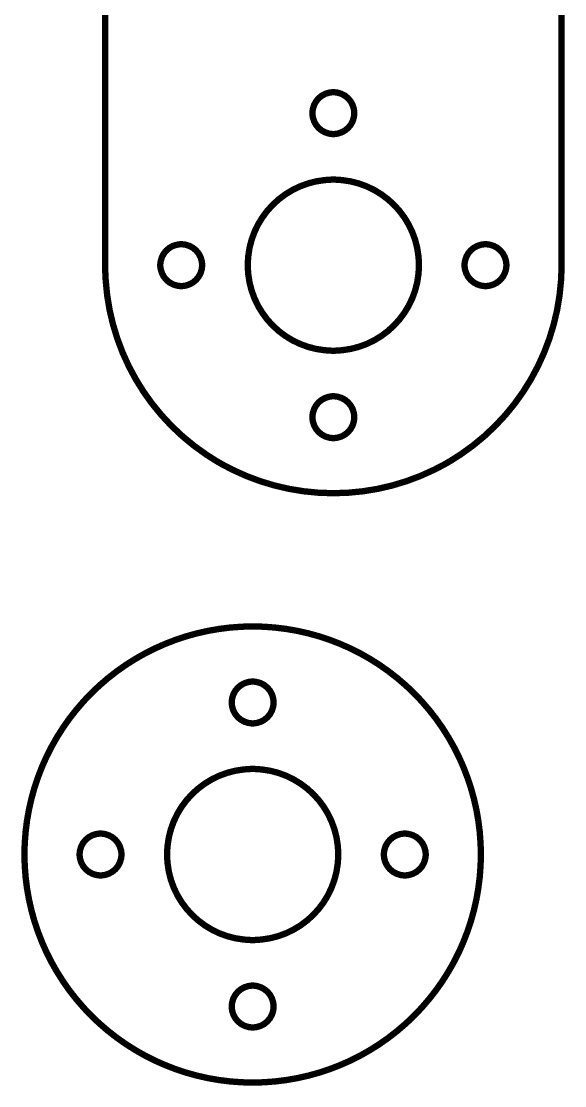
# Model space of a CAD drawing. Extents: x 0 to 218, y 0 to 111.
# Drawn here: x 189.4 to 218, y 2.6 to 58.6 of the extents above; entities that cross this region are included whole.
import ezdxf

# ---------------------------------------------------------------- set-up
doc = ezdxf.new("R2010")
doc.units = 0
doc.layers.get('0').update_dxf_attribs({"linetype": 'CONTINUOUS'})

msp = doc.modelspace()

# ---------------------------------------------------------------- linework, layer by layer
at = {"color": 0, "const_width": 0.33333}
msp.add_lwpolyline([(217.84, 105.75), (217.84, 45.7499), (217.84, 45.7499), (217.84, 45.55), (217.814, 44.9503), (217.735, 44.1604), (217.606, 43.3826), (217.425, 42.6189), (217.197, 41.8717), (216.921, 41.1429), (216.6, 40.435), (216.233, 39.75), (215.824, 39.09), (215.371, 38.4574), (214.878, 37.8543), (214.344, 37.2829), (213.774, 36.7453), (213.165, 36.2438), (212.519, 35.7806), (212.014, 35.4576), (211.84, 35.3576), (211.668, 35.2576), (211.135, 34.9808), (210.411, 34.6543), (209.672, 34.3779), (208.922, 34.1518), (208.16, 33.976), (207.392, 33.8504), (206.617, 33.775), (205.84, 33.7499), (205.064, 33.775), (204.29, 33.8504), (203.521, 33.976), (202.76, 34.1518), (202.008, 34.3779), (201.269, 34.6543), (200.547, 34.9808), (200.014, 35.2576), (199.84, 35.3576), (199.668, 35.4576), (199.161, 35.7806), (198.517, 36.2438), (197.908, 36.7453), (197.337, 37.2829), (196.804, 37.8543), (196.311, 38.4574), (195.858, 39.09), (195.449, 39.75), (195.082, 40.435), (194.76, 41.1429), (194.485, 41.8717), (194.256, 42.6189), (194.076, 43.3826), (193.946, 44.1604), (193.868, 44.9503), (193.84, 45.55), (193.84, 45.7499), (193.84, 105.75)], dxfattribs=at)
at = {"color": 0}
msp.add_lwpolyline([(217.84, 105.75), (217.84, 45.7499), (217.84, 45.7499), (217.84, 45.55), (217.814, 44.9503), (217.735, 44.1604), (217.606, 43.3826), (217.425, 42.6189), (217.197, 41.8717), (216.921, 41.1429), (216.6, 40.435), (216.233, 39.75), (215.824, 39.09), (215.371, 38.4574), (214.878, 37.8543), (214.344, 37.2829), (213.774, 36.7453), (213.165, 36.2438), (212.519, 35.7806), (212.014, 35.4576), (211.84, 35.3576), (211.668, 35.2576), (211.135, 34.9808), (210.411, 34.6543), (209.672, 34.3779), (208.922, 34.1518), (208.16, 33.976), (207.392, 33.8504), (206.617, 33.775), (205.84, 33.7499), (205.064, 33.775), (204.29, 33.8504), (203.521, 33.976), (202.76, 34.1518), (202.008, 34.3779), (201.269, 34.6543), (200.547, 34.9808), (200.014, 35.2576), (199.84, 35.3576), (199.668, 35.4576), (199.161, 35.7806), (198.517, 36.2438), (197.908, 36.7453), (197.337, 37.2829), (196.804, 37.8543), (196.311, 38.4574), (195.858, 39.09), (195.449, 39.75), (195.082, 40.435), (194.76, 41.1429), (194.485, 41.8717), (194.256, 42.6189), (194.076, 43.3826), (193.946, 44.1604), (193.868, 44.9503), (193.84, 45.55), (193.84, 45.7499), (193.84, 105.75)], dxfattribs=at)
at = {"color": 0, "const_width": 0.33333}
for points in [[(205.84, 54.85), (205.896, 54.85), (206.063, 54.8276), (206.269, 54.7635), (206.456, 54.6621), (206.618, 54.5278), (206.753, 54.365), (206.854, 54.1781), (206.918, 53.9717), (206.94, 53.8053), (206.94, 53.7499), (206.94, 53.6944), (206.918, 53.5283), (206.854, 53.3218), (206.753, 53.1349), (206.618, 52.9721), (206.456, 52.8378), (206.269, 52.7364), (206.063, 52.6722), (205.896, 52.6499), (205.84, 52.6499), (205.785, 52.6499), (205.619, 52.6722), (205.413, 52.7364), (205.226, 52.8378), (205.063, 52.9721), (204.929, 53.1349), (204.828, 53.3218), (204.763, 53.5283), (204.74, 53.6944), (204.74, 53.7499), (204.74, 53.8053), (204.763, 53.9717), (204.828, 54.1781), (204.929, 54.365), (205.063, 54.5278), (205.226, 54.6621), (205.413, 54.7635), (205.619, 54.8276), (205.785, 54.85), (205.84, 54.85)], [(205.84, 50.2499), (205.956, 50.2499), (206.301, 50.2267), (206.747, 50.1585), (207.179, 50.0476), (207.593, 49.8963), (207.986, 49.7068), (208.357, 49.4814), (208.703, 49.2224), (209.022, 48.9319), (209.314, 48.6124), (209.572, 48.2658), (209.797, 47.8949), (209.987, 47.5015), (210.139, 47.0881), (210.25, 46.6568), (210.318, 46.21), (210.34, 45.865), (210.34, 45.7499), (210.34, 45.6349), (210.318, 45.2899), (210.25, 44.8431), (210.139, 44.4117), (209.987, 43.9983), (209.797, 43.6049), (209.572, 43.2339), (209.314, 42.8875), (209.022, 42.5679), (208.703, 42.2775), (208.357, 42.0185), (207.986, 41.7931), (207.593, 41.6036), (207.179, 41.4522), (206.747, 41.3414), (206.301, 41.2732), (205.956, 41.2499), (205.84, 41.2499), (205.726, 41.2499), (205.381, 41.2732), (204.933, 41.3414), (204.503, 41.4522), (204.089, 41.6036), (203.696, 41.7931), (203.325, 42.0185), (202.978, 42.2775), (202.658, 42.5679), (202.368, 42.8875), (202.11, 43.2339), (201.883, 43.6049), (201.694, 43.9983), (201.543, 44.4117), (201.432, 44.8431), (201.364, 45.2899), (201.34, 45.6349), (201.34, 45.7499), (201.34, 45.865), (201.364, 46.21), (201.432, 46.6568), (201.543, 47.0881), (201.694, 47.5015), (201.883, 47.8949), (202.11, 48.2658), (202.368, 48.6124), (202.658, 48.9319), (202.978, 49.2224), (203.325, 49.4814), (203.696, 49.7068), (204.089, 49.8963), (204.503, 50.0476), (204.933, 50.1585), (205.381, 50.2267), (205.726, 50.2499), (205.84, 50.2499)], [(197.84, 46.8499), (197.896, 46.8499), (198.063, 46.8276), (198.269, 46.7635), (198.456, 46.6621), (198.618, 46.5278), (198.753, 46.365), (198.854, 46.1781), (198.918, 45.9717), (198.94, 45.8053), (198.94, 45.7499), (198.94, 45.6944), (198.918, 45.5282), (198.854, 45.3217), (198.753, 45.1349), (198.618, 44.9721), (198.456, 44.8378), (198.269, 44.7364), (198.063, 44.6722), (197.896, 44.6499), (197.84, 44.6499), (197.785, 44.6499), (197.619, 44.6722), (197.413, 44.7364), (197.226, 44.8378), (197.063, 44.9721), (196.929, 45.1349), (196.828, 45.3217), (196.763, 45.5282), (196.74, 45.6944), (196.74, 45.7499), (196.74, 45.8053), (196.763, 45.9717), (196.828, 46.1781), (196.929, 46.365), (197.063, 46.5278), (197.226, 46.6621), (197.413, 46.7635), (197.619, 46.8276), (197.785, 46.8499), (197.84, 46.8499)], [(213.84, 46.8499), (213.896, 46.8499), (214.063, 46.8276), (214.269, 46.7635), (214.456, 46.6621), (214.618, 46.5278), (214.753, 46.365), (214.854, 46.1781), (214.918, 45.9717), (214.94, 45.8053), (214.94, 45.7499), (214.94, 45.6944), (214.918, 45.5282), (214.854, 45.3217), (214.753, 45.1349), (214.618, 44.9721), (214.456, 44.8378), (214.269, 44.7364), (214.063, 44.6722), (213.896, 44.6499), (213.84, 44.6499), (213.785, 44.6499), (213.619, 44.6722), (213.413, 44.7364), (213.226, 44.8378), (213.063, 44.9721), (212.929, 45.1349), (212.828, 45.3217), (212.763, 45.5282), (212.74, 45.6944), (212.74, 45.7499), (212.74, 45.8053), (212.763, 45.9717), (212.828, 46.1781), (212.929, 46.365), (213.063, 46.5278), (213.226, 46.6621), (213.413, 46.7635), (213.619, 46.8276), (213.785, 46.8499), (213.84, 46.8499)], [(205.84, 38.8499), (205.896, 38.8499), (206.063, 38.8276), (206.269, 38.7635), (206.456, 38.6621), (206.618, 38.5278), (206.753, 38.365), (206.854, 38.1781), (206.918, 37.9717), (206.94, 37.8053), (206.94, 37.7499), (206.94, 37.6944), (206.918, 37.5282), (206.854, 37.3217), (206.753, 37.1349), (206.618, 36.9721), (206.456, 36.8378), (206.269, 36.7364), (206.063, 36.6722), (205.896, 36.6499), (205.84, 36.6499), (205.785, 36.6499), (205.619, 36.6722), (205.413, 36.7364), (205.226, 36.8378), (205.063, 36.9721), (204.929, 37.1349), (204.828, 37.3217), (204.763, 37.5282), (204.74, 37.6944), (204.74, 37.7499), (204.74, 37.8053), (204.763, 37.9717), (204.828, 38.1781), (204.929, 38.365), (205.063, 38.5278), (205.226, 38.6621), (205.413, 38.7635), (205.619, 38.8276), (205.785, 38.8499), (205.84, 38.8499)], [(189.597, 14.7379), (189.597, 14.8867), (189.612, 15.3329), (189.656, 15.924), (189.729, 16.51), (189.831, 17.09), (189.96, 17.6629), (190.115, 18.2279), (190.3, 18.784), (190.511, 19.3301), (190.747, 19.8653), (191.011, 20.3886), (191.3, 20.899), (191.614, 21.3956), (191.951, 21.8772), (192.315, 22.3431), (192.701, 22.7921), (193.007, 23.1181), (193.112, 23.2232), (193.217, 23.3283), (193.543, 23.6336), (193.992, 24.0203), (194.458, 24.3832), (194.94, 24.7218), (195.436, 25.0356), (195.947, 25.3243), (196.469, 25.5874), (197.006, 25.8244), (197.551, 26.0353), (198.107, 26.2193), (198.672, 26.376), (199.246, 26.5053), (199.825, 26.6064), (200.411, 26.6792), (201.003, 26.7232), (201.449, 26.7379), (201.597, 26.7379), (201.746, 26.7379), (202.192, 26.7232), (202.783, 26.6792), (203.369, 26.6064), (203.95, 26.5053), (204.522, 26.376), (205.087, 26.2193), (205.643, 26.0353), (206.189, 25.8244), (206.725, 25.5874), (207.249, 25.3243), (207.758, 25.0356), (208.256, 24.7218), (208.736, 24.3832), (209.203, 24.0203), (209.651, 23.6336), (209.978, 23.3283), (210.082, 23.2232), (210.188, 23.1181), (210.493, 22.7921), (210.879, 22.3431), (211.243, 21.8772), (211.581, 21.3956), (211.894, 20.899), (212.183, 20.3886), (212.447, 19.8653), (212.683, 19.3301), (212.894, 18.784), (213.079, 18.2279), (213.235, 17.6629), (213.365, 17.09), (213.465, 16.51), (213.539, 15.924), (213.582, 15.3329), (213.597, 14.8867), (213.597, 14.7379), (213.597, 14.5892), (213.582, 14.1429), (213.539, 13.5519), (213.465, 12.9659), (213.365, 12.3859), (213.235, 11.8129), (213.079, 11.2479), (212.894, 10.6918), (212.683, 10.1457), (212.447, 9.61051), (212.183, 9.08724), (211.894, 8.57682), (211.581, 8.08029), (211.243, 7.59864), (210.879, 7.13282), (210.493, 6.68381), (210.188, 6.35781), (210.082, 6.25261), (209.978, 6.14746), (209.651, 5.84229), (209.203, 5.45551), (208.736, 5.09261), (208.256, 4.75407), (207.758, 4.44026), (207.249, 4.15158), (206.725, 3.88851), (206.189, 3.65136), (205.643, 3.4406), (205.087, 3.25663), (204.522, 3.09983), (203.95, 2.97065), (203.369, 2.86942), (202.783, 2.79665), (202.192, 2.75265), (201.746, 2.7379), (201.597, 2.7379), (201.449, 2.7379), (201.003, 2.75265), (200.411, 2.79665), (199.825, 2.86942), (199.246, 2.97065), (198.672, 3.09983), (198.107, 3.25663), (197.551, 3.4406), (197.006, 3.65136), (196.469, 3.88851), (195.947, 4.15158), (195.436, 4.44026), (194.94, 4.75407), (194.458, 5.09261), (193.992, 5.45551), (193.543, 5.84229), (193.217, 6.14746), (193.112, 6.25261), (193.007, 6.35781), (192.701, 6.68381), (192.315, 7.13282), (191.951, 7.59864), (191.614, 8.08029), (191.3, 8.57682), (191.011, 9.08724), (190.747, 9.61051), (190.511, 10.1457), (190.3, 10.6918), (190.115, 11.2479), (189.96, 11.8129), (189.831, 12.3859), (189.729, 12.9659), (189.656, 13.5519), (189.612, 14.1429), (189.597, 14.5892), (189.597, 14.7379)], [(200.497, 22.7379), (200.497, 22.7933), (200.519, 22.9596), (200.583, 23.1661), (200.685, 23.3529), (200.819, 23.5158), (200.982, 23.6501), (201.169, 23.7515), (201.375, 23.8157), (201.542, 23.8379), (201.597, 23.8379), (201.653, 23.8379), (201.819, 23.8157), (202.025, 23.7515), (202.212, 23.6501), (202.375, 23.5158), (202.51, 23.3529), (202.611, 23.1661), (202.675, 22.9596), (202.697, 22.7933), (202.697, 22.7379), (202.697, 22.6825), (202.675, 22.5163), (202.611, 22.3097), (202.51, 22.1229), (202.375, 21.9601), (202.212, 21.8258), (202.025, 21.7244), (201.819, 21.6603), (201.653, 21.6379), (201.597, 21.6379), (201.542, 21.6379), (201.375, 21.6603), (201.169, 21.7244), (200.982, 21.8258), (200.819, 21.9601), (200.685, 22.1229), (200.583, 22.3097), (200.519, 22.5163), (200.497, 22.6825), (200.497, 22.7379)], [(197.097, 14.7379), (197.097, 14.8529), (197.121, 15.1981), (197.189, 15.6449), (197.3, 16.0761), (197.451, 16.4896), (197.64, 16.8829), (197.865, 17.2539), (198.125, 17.6004), (198.415, 17.9199), (198.735, 18.2103), (199.082, 18.4694), (199.453, 18.6949), (199.846, 18.8843), (200.26, 19.0357), (200.69, 19.1465), (201.138, 19.2147), (201.482, 19.2379), (201.597, 19.2379), (201.712, 19.2379), (202.057, 19.2147), (202.504, 19.1465), (202.936, 19.0357), (203.349, 18.8843), (203.742, 18.6949), (204.114, 18.4694), (204.46, 18.2103), (204.779, 17.9199), (205.069, 17.6004), (205.329, 17.2539), (205.554, 16.8829), (205.743, 16.4896), (205.894, 16.0761), (206.006, 15.6449), (206.074, 15.1981), (206.097, 14.8529), (206.097, 14.7379), (206.097, 14.6229), (206.074, 14.2778), (206.006, 13.831), (205.894, 13.3997), (205.743, 12.9863), (205.554, 12.5929), (205.329, 12.2219), (205.069, 11.8755), (204.779, 11.5559), (204.46, 11.2655), (204.114, 11.0065), (203.742, 10.781), (203.349, 10.5916), (202.936, 10.4402), (202.504, 10.3294), (202.057, 10.2612), (201.712, 10.2379), (201.597, 10.2379), (201.482, 10.2379), (201.138, 10.2612), (200.69, 10.3294), (200.26, 10.4402), (199.846, 10.5916), (199.453, 10.781), (199.082, 11.0065), (198.735, 11.2655), (198.415, 11.5559), (198.125, 11.8755), (197.865, 12.2219), (197.64, 12.5929), (197.451, 12.9863), (197.3, 13.3997), (197.189, 13.831), (197.121, 14.2778), (197.097, 14.6229), (197.097, 14.7379)], [(192.497, 14.7379), (192.497, 14.7933), (192.519, 14.9596), (192.583, 15.1661), (192.685, 15.3529), (192.819, 15.5157), (192.982, 15.65), (193.169, 15.7515), (193.375, 15.8156), (193.542, 15.8379), (193.597, 15.8379), (193.653, 15.8379), (193.819, 15.8156), (194.025, 15.7515), (194.212, 15.65), (194.375, 15.5157), (194.51, 15.3529), (194.611, 15.1661), (194.675, 14.9596), (194.697, 14.7933), (194.697, 14.7379), (194.697, 14.6825), (194.675, 14.5163), (194.611, 14.3097), (194.51, 14.1229), (194.375, 13.9601), (194.212, 13.8258), (194.025, 13.7244), (193.819, 13.6603), (193.653, 13.6379), (193.597, 13.6379), (193.542, 13.6379), (193.375, 13.6603), (193.169, 13.7244), (192.982, 13.8258), (192.819, 13.9601), (192.685, 14.1229), (192.583, 14.3097), (192.519, 14.5163), (192.497, 14.6825), (192.497, 14.7379)], [(208.497, 14.7379), (208.497, 14.7933), (208.519, 14.9596), (208.583, 15.1661), (208.685, 15.3529), (208.819, 15.5157), (208.982, 15.65), (209.169, 15.7515), (209.375, 15.8156), (209.542, 15.8379), (209.597, 15.8379), (209.653, 15.8379), (209.819, 15.8156), (210.025, 15.7515), (210.212, 15.65), (210.375, 15.5157), (210.51, 15.3529), (210.611, 15.1661), (210.675, 14.9596), (210.697, 14.7933), (210.697, 14.7379), (210.697, 14.6825), (210.675, 14.5163), (210.611, 14.3097), (210.51, 14.1229), (210.375, 13.9601), (210.212, 13.8258), (210.025, 13.7244), (209.819, 13.6603), (209.653, 13.6379), (209.597, 13.6379), (209.542, 13.6379), (209.375, 13.6603), (209.169, 13.7244), (208.982, 13.8258), (208.819, 13.9601), (208.685, 14.1229), (208.583, 14.3097), (208.519, 14.5163), (208.497, 14.6825), (208.497, 14.7379)], [(200.497, 6.7379), (200.497, 6.79335), (200.519, 6.95964), (200.583, 7.16613), (200.685, 7.35297), (200.819, 7.51574), (200.982, 7.65007), (201.169, 7.75146), (201.375, 7.8156), (201.542, 7.83789), (201.597, 7.83789), (201.653, 7.83789), (201.819, 7.8156), (202.025, 7.75146), (202.212, 7.65007), (202.375, 7.51574), (202.51, 7.35297), (202.611, 7.16613), (202.675, 6.95964), (202.697, 6.79335), (202.697, 6.7379), (202.697, 6.68251), (202.675, 6.51622), (202.611, 6.30974), (202.51, 6.12289), (202.375, 5.96013), (202.212, 5.82579), (202.025, 5.72439), (201.819, 5.66026), (201.653, 5.63792), (201.597, 5.63792), (201.542, 5.63792), (201.375, 5.66026), (201.169, 5.72439), (200.982, 5.82579), (200.819, 5.96013), (200.685, 6.12289), (200.583, 6.30974), (200.519, 6.51622), (200.497, 6.68251), (200.497, 6.7379)]]:
    msp.add_lwpolyline(points, close=True, dxfattribs=at)
at = {"color": 0}
for points in [[(205.84, 54.85), (205.896, 54.85), (206.063, 54.8276), (206.269, 54.7635), (206.456, 54.6621), (206.618, 54.5278), (206.753, 54.365), (206.854, 54.1781), (206.918, 53.9717), (206.94, 53.8053), (206.94, 53.7499), (206.94, 53.6944), (206.918, 53.5283), (206.854, 53.3218), (206.753, 53.1349), (206.618, 52.9721), (206.456, 52.8378), (206.269, 52.7364), (206.063, 52.6722), (205.896, 52.6499), (205.84, 52.6499), (205.785, 52.6499), (205.619, 52.6722), (205.413, 52.7364), (205.226, 52.8378), (205.063, 52.9721), (204.929, 53.1349), (204.828, 53.3218), (204.763, 53.5283), (204.74, 53.6944), (204.74, 53.7499), (204.74, 53.8053), (204.763, 53.9717), (204.828, 54.1781), (204.929, 54.365), (205.063, 54.5278), (205.226, 54.6621), (205.413, 54.7635), (205.619, 54.8276), (205.785, 54.85), (205.84, 54.85)], [(205.84, 50.2499), (205.956, 50.2499), (206.301, 50.2267), (206.747, 50.1585), (207.179, 50.0476), (207.593, 49.8963), (207.986, 49.7068), (208.357, 49.4814), (208.703, 49.2224), (209.022, 48.9319), (209.314, 48.6124), (209.572, 48.2658), (209.797, 47.8949), (209.987, 47.5015), (210.139, 47.0881), (210.25, 46.6568), (210.318, 46.21), (210.34, 45.865), (210.34, 45.7499), (210.34, 45.6349), (210.318, 45.2899), (210.25, 44.8431), (210.139, 44.4117), (209.987, 43.9983), (209.797, 43.6049), (209.572, 43.2339), (209.314, 42.8875), (209.022, 42.5679), (208.703, 42.2775), (208.357, 42.0185), (207.986, 41.7931), (207.593, 41.6036), (207.179, 41.4522), (206.747, 41.3414), (206.301, 41.2732), (205.956, 41.2499), (205.84, 41.2499), (205.726, 41.2499), (205.381, 41.2732), (204.933, 41.3414), (204.503, 41.4522), (204.089, 41.6036), (203.696, 41.7931), (203.325, 42.0185), (202.978, 42.2775), (202.658, 42.5679), (202.368, 42.8875), (202.11, 43.2339), (201.883, 43.6049), (201.694, 43.9983), (201.543, 44.4117), (201.432, 44.8431), (201.364, 45.2899), (201.34, 45.6349), (201.34, 45.7499), (201.34, 45.865), (201.364, 46.21), (201.432, 46.6568), (201.543, 47.0881), (201.694, 47.5015), (201.883, 47.8949), (202.11, 48.2658), (202.368, 48.6124), (202.658, 48.9319), (202.978, 49.2224), (203.325, 49.4814), (203.696, 49.7068), (204.089, 49.8963), (204.503, 50.0476), (204.933, 50.1585), (205.381, 50.2267), (205.726, 50.2499), (205.84, 50.2499)], [(197.84, 46.8499), (197.896, 46.8499), (198.063, 46.8276), (198.269, 46.7635), (198.456, 46.6621), (198.618, 46.5278), (198.753, 46.365), (198.854, 46.1781), (198.918, 45.9717), (198.94, 45.8053), (198.94, 45.7499), (198.94, 45.6944), (198.918, 45.5282), (198.854, 45.3217), (198.753, 45.1349), (198.618, 44.9721), (198.456, 44.8378), (198.269, 44.7364), (198.063, 44.6722), (197.896, 44.6499), (197.84, 44.6499), (197.785, 44.6499), (197.619, 44.6722), (197.413, 44.7364), (197.226, 44.8378), (197.063, 44.9721), (196.929, 45.1349), (196.828, 45.3217), (196.763, 45.5282), (196.74, 45.6944), (196.74, 45.7499), (196.74, 45.8053), (196.763, 45.9717), (196.828, 46.1781), (196.929, 46.365), (197.063, 46.5278), (197.226, 46.6621), (197.413, 46.7635), (197.619, 46.8276), (197.785, 46.8499), (197.84, 46.8499)], [(213.84, 46.8499), (213.896, 46.8499), (214.063, 46.8276), (214.269, 46.7635), (214.456, 46.6621), (214.618, 46.5278), (214.753, 46.365), (214.854, 46.1781), (214.918, 45.9717), (214.94, 45.8053), (214.94, 45.7499), (214.94, 45.6944), (214.918, 45.5282), (214.854, 45.3217), (214.753, 45.1349), (214.618, 44.9721), (214.456, 44.8378), (214.269, 44.7364), (214.063, 44.6722), (213.896, 44.6499), (213.84, 44.6499), (213.785, 44.6499), (213.619, 44.6722), (213.413, 44.7364), (213.226, 44.8378), (213.063, 44.9721), (212.929, 45.1349), (212.828, 45.3217), (212.763, 45.5282), (212.74, 45.6944), (212.74, 45.7499), (212.74, 45.8053), (212.763, 45.9717), (212.828, 46.1781), (212.929, 46.365), (213.063, 46.5278), (213.226, 46.6621), (213.413, 46.7635), (213.619, 46.8276), (213.785, 46.8499), (213.84, 46.8499)], [(205.84, 38.8499), (205.896, 38.8499), (206.063, 38.8276), (206.269, 38.7635), (206.456, 38.6621), (206.618, 38.5278), (206.753, 38.365), (206.854, 38.1781), (206.918, 37.9717), (206.94, 37.8053), (206.94, 37.7499), (206.94, 37.6944), (206.918, 37.5282), (206.854, 37.3217), (206.753, 37.1349), (206.618, 36.9721), (206.456, 36.8378), (206.269, 36.7364), (206.063, 36.6722), (205.896, 36.6499), (205.84, 36.6499), (205.785, 36.6499), (205.619, 36.6722), (205.413, 36.7364), (205.226, 36.8378), (205.063, 36.9721), (204.929, 37.1349), (204.828, 37.3217), (204.763, 37.5282), (204.74, 37.6944), (204.74, 37.7499), (204.74, 37.8053), (204.763, 37.9717), (204.828, 38.1781), (204.929, 38.365), (205.063, 38.5278), (205.226, 38.6621), (205.413, 38.7635), (205.619, 38.8276), (205.785, 38.8499), (205.84, 38.8499)], [(189.597, 14.7379), (189.597, 14.8867), (189.612, 15.3329), (189.656, 15.924), (189.729, 16.51), (189.831, 17.09), (189.96, 17.6629), (190.115, 18.2279), (190.3, 18.784), (190.511, 19.3301), (190.747, 19.8653), (191.011, 20.3886), (191.3, 20.899), (191.614, 21.3956), (191.951, 21.8772), (192.315, 22.3431), (192.701, 22.7921), (193.007, 23.1181), (193.112, 23.2232), (193.217, 23.3283), (193.543, 23.6336), (193.992, 24.0203), (194.458, 24.3832), (194.94, 24.7218), (195.436, 25.0356), (195.947, 25.3243), (196.469, 25.5874), (197.006, 25.8244), (197.551, 26.0353), (198.107, 26.2193), (198.672, 26.376), (199.246, 26.5053), (199.825, 26.6064), (200.411, 26.6792), (201.003, 26.7232), (201.449, 26.7379), (201.597, 26.7379), (201.746, 26.7379), (202.192, 26.7232), (202.783, 26.6792), (203.369, 26.6064), (203.95, 26.5053), (204.522, 26.376), (205.087, 26.2193), (205.643, 26.0353), (206.189, 25.8244), (206.725, 25.5874), (207.249, 25.3243), (207.758, 25.0356), (208.256, 24.7218), (208.736, 24.3832), (209.203, 24.0203), (209.651, 23.6336), (209.978, 23.3283), (210.082, 23.2232), (210.188, 23.1181), (210.493, 22.7921), (210.879, 22.3431), (211.243, 21.8772), (211.581, 21.3956), (211.894, 20.899), (212.183, 20.3886), (212.447, 19.8653), (212.683, 19.3301), (212.894, 18.784), (213.079, 18.2279), (213.235, 17.6629), (213.365, 17.09), (213.465, 16.51), (213.539, 15.924), (213.582, 15.3329), (213.597, 14.8867), (213.597, 14.7379), (213.597, 14.5892), (213.582, 14.1429), (213.539, 13.5519), (213.465, 12.9659), (213.365, 12.3859), (213.235, 11.8129), (213.079, 11.2479), (212.894, 10.6918), (212.683, 10.1457), (212.447, 9.61051), (212.183, 9.08724), (211.894, 8.57682), (211.581, 8.08029), (211.243, 7.59864), (210.879, 7.13282), (210.493, 6.68381), (210.188, 6.35781), (210.082, 6.25261), (209.978, 6.14746), (209.651, 5.84229), (209.203, 5.45551), (208.736, 5.09261), (208.256, 4.75407), (207.758, 4.44026), (207.249, 4.15158), (206.725, 3.88851), (206.189, 3.65136), (205.643, 3.4406), (205.087, 3.25663), (204.522, 3.09983), (203.95, 2.97065), (203.369, 2.86942), (202.783, 2.79665), (202.192, 2.75265), (201.746, 2.7379), (201.597, 2.7379), (201.449, 2.7379), (201.003, 2.75265), (200.411, 2.79665), (199.825, 2.86942), (199.246, 2.97065), (198.672, 3.09983), (198.107, 3.25663), (197.551, 3.4406), (197.006, 3.65136), (196.469, 3.88851), (195.947, 4.15158), (195.436, 4.44026), (194.94, 4.75407), (194.458, 5.09261), (193.992, 5.45551), (193.543, 5.84229), (193.217, 6.14746), (193.112, 6.25261), (193.007, 6.35781), (192.701, 6.68381), (192.315, 7.13282), (191.951, 7.59864), (191.614, 8.08029), (191.3, 8.57682), (191.011, 9.08724), (190.747, 9.61051), (190.511, 10.1457), (190.3, 10.6918), (190.115, 11.2479), (189.96, 11.8129), (189.831, 12.3859), (189.729, 12.9659), (189.656, 13.5519), (189.612, 14.1429), (189.597, 14.5892), (189.597, 14.7379)], [(200.497, 22.7379), (200.497, 22.7933), (200.519, 22.9596), (200.583, 23.1661), (200.685, 23.3529), (200.819, 23.5158), (200.982, 23.6501), (201.169, 23.7515), (201.375, 23.8157), (201.542, 23.8379), (201.597, 23.8379), (201.653, 23.8379), (201.819, 23.8157), (202.025, 23.7515), (202.212, 23.6501), (202.375, 23.5158), (202.51, 23.3529), (202.611, 23.1661), (202.675, 22.9596), (202.697, 22.7933), (202.697, 22.7379), (202.697, 22.6825), (202.675, 22.5163), (202.611, 22.3097), (202.51, 22.1229), (202.375, 21.9601), (202.212, 21.8258), (202.025, 21.7244), (201.819, 21.6603), (201.653, 21.6379), (201.597, 21.6379), (201.542, 21.6379), (201.375, 21.6603), (201.169, 21.7244), (200.982, 21.8258), (200.819, 21.9601), (200.685, 22.1229), (200.583, 22.3097), (200.519, 22.5163), (200.497, 22.6825), (200.497, 22.7379)], [(197.097, 14.7379), (197.097, 14.8529), (197.121, 15.1981), (197.189, 15.6449), (197.3, 16.0761), (197.451, 16.4896), (197.64, 16.8829), (197.865, 17.2539), (198.125, 17.6004), (198.415, 17.9199), (198.735, 18.2103), (199.082, 18.4694), (199.453, 18.6949), (199.846, 18.8843), (200.26, 19.0357), (200.69, 19.1465), (201.138, 19.2147), (201.482, 19.2379), (201.597, 19.2379), (201.712, 19.2379), (202.057, 19.2147), (202.504, 19.1465), (202.936, 19.0357), (203.349, 18.8843), (203.742, 18.6949), (204.114, 18.4694), (204.46, 18.2103), (204.779, 17.9199), (205.069, 17.6004), (205.329, 17.2539), (205.554, 16.8829), (205.743, 16.4896), (205.894, 16.0761), (206.006, 15.6449), (206.074, 15.1981), (206.097, 14.8529), (206.097, 14.7379), (206.097, 14.6229), (206.074, 14.2778), (206.006, 13.831), (205.894, 13.3997), (205.743, 12.9863), (205.554, 12.5929), (205.329, 12.2219), (205.069, 11.8755), (204.779, 11.5559), (204.46, 11.2655), (204.114, 11.0065), (203.742, 10.781), (203.349, 10.5916), (202.936, 10.4402), (202.504, 10.3294), (202.057, 10.2612), (201.712, 10.2379), (201.597, 10.2379), (201.482, 10.2379), (201.138, 10.2612), (200.69, 10.3294), (200.26, 10.4402), (199.846, 10.5916), (199.453, 10.781), (199.082, 11.0065), (198.735, 11.2655), (198.415, 11.5559), (198.125, 11.8755), (197.865, 12.2219), (197.64, 12.5929), (197.451, 12.9863), (197.3, 13.3997), (197.189, 13.831), (197.121, 14.2778), (197.097, 14.6229), (197.097, 14.7379)], [(192.497, 14.7379), (192.497, 14.7933), (192.519, 14.9596), (192.583, 15.1661), (192.685, 15.3529), (192.819, 15.5157), (192.982, 15.65), (193.169, 15.7515), (193.375, 15.8156), (193.542, 15.8379), (193.597, 15.8379), (193.653, 15.8379), (193.819, 15.8156), (194.025, 15.7515), (194.212, 15.65), (194.375, 15.5157), (194.51, 15.3529), (194.611, 15.1661), (194.675, 14.9596), (194.697, 14.7933), (194.697, 14.7379), (194.697, 14.6825), (194.675, 14.5163), (194.611, 14.3097), (194.51, 14.1229), (194.375, 13.9601), (194.212, 13.8258), (194.025, 13.7244), (193.819, 13.6603), (193.653, 13.6379), (193.597, 13.6379), (193.542, 13.6379), (193.375, 13.6603), (193.169, 13.7244), (192.982, 13.8258), (192.819, 13.9601), (192.685, 14.1229), (192.583, 14.3097), (192.519, 14.5163), (192.497, 14.6825), (192.497, 14.7379)], [(208.497, 14.7379), (208.497, 14.7933), (208.519, 14.9596), (208.583, 15.1661), (208.685, 15.3529), (208.819, 15.5157), (208.982, 15.65), (209.169, 15.7515), (209.375, 15.8156), (209.542, 15.8379), (209.597, 15.8379), (209.653, 15.8379), (209.819, 15.8156), (210.025, 15.7515), (210.212, 15.65), (210.375, 15.5157), (210.51, 15.3529), (210.611, 15.1661), (210.675, 14.9596), (210.697, 14.7933), (210.697, 14.7379), (210.697, 14.6825), (210.675, 14.5163), (210.611, 14.3097), (210.51, 14.1229), (210.375, 13.9601), (210.212, 13.8258), (210.025, 13.7244), (209.819, 13.6603), (209.653, 13.6379), (209.597, 13.6379), (209.542, 13.6379), (209.375, 13.6603), (209.169, 13.7244), (208.982, 13.8258), (208.819, 13.9601), (208.685, 14.1229), (208.583, 14.3097), (208.519, 14.5163), (208.497, 14.6825), (208.497, 14.7379)], [(200.497, 6.7379), (200.497, 6.79335), (200.519, 6.95964), (200.583, 7.16613), (200.685, 7.35297), (200.819, 7.51574), (200.982, 7.65007), (201.169, 7.75146), (201.375, 7.8156), (201.542, 7.83789), (201.597, 7.83789), (201.653, 7.83789), (201.819, 7.8156), (202.025, 7.75146), (202.212, 7.65007), (202.375, 7.51574), (202.51, 7.35297), (202.611, 7.16613), (202.675, 6.95964), (202.697, 6.79335), (202.697, 6.7379), (202.697, 6.68251), (202.675, 6.51622), (202.611, 6.30974), (202.51, 6.12289), (202.375, 5.96013), (202.212, 5.82579), (202.025, 5.72439), (201.819, 5.66026), (201.653, 5.63792), (201.597, 5.63792), (201.542, 5.63792), (201.375, 5.66026), (201.169, 5.72439), (200.982, 5.82579), (200.819, 5.96013), (200.685, 6.12289), (200.583, 6.30974), (200.519, 6.51622), (200.497, 6.68251), (200.497, 6.7379)]]:
    msp.add_lwpolyline(points, close=True, dxfattribs=at)

doc.saveas('drawing.dxf')
